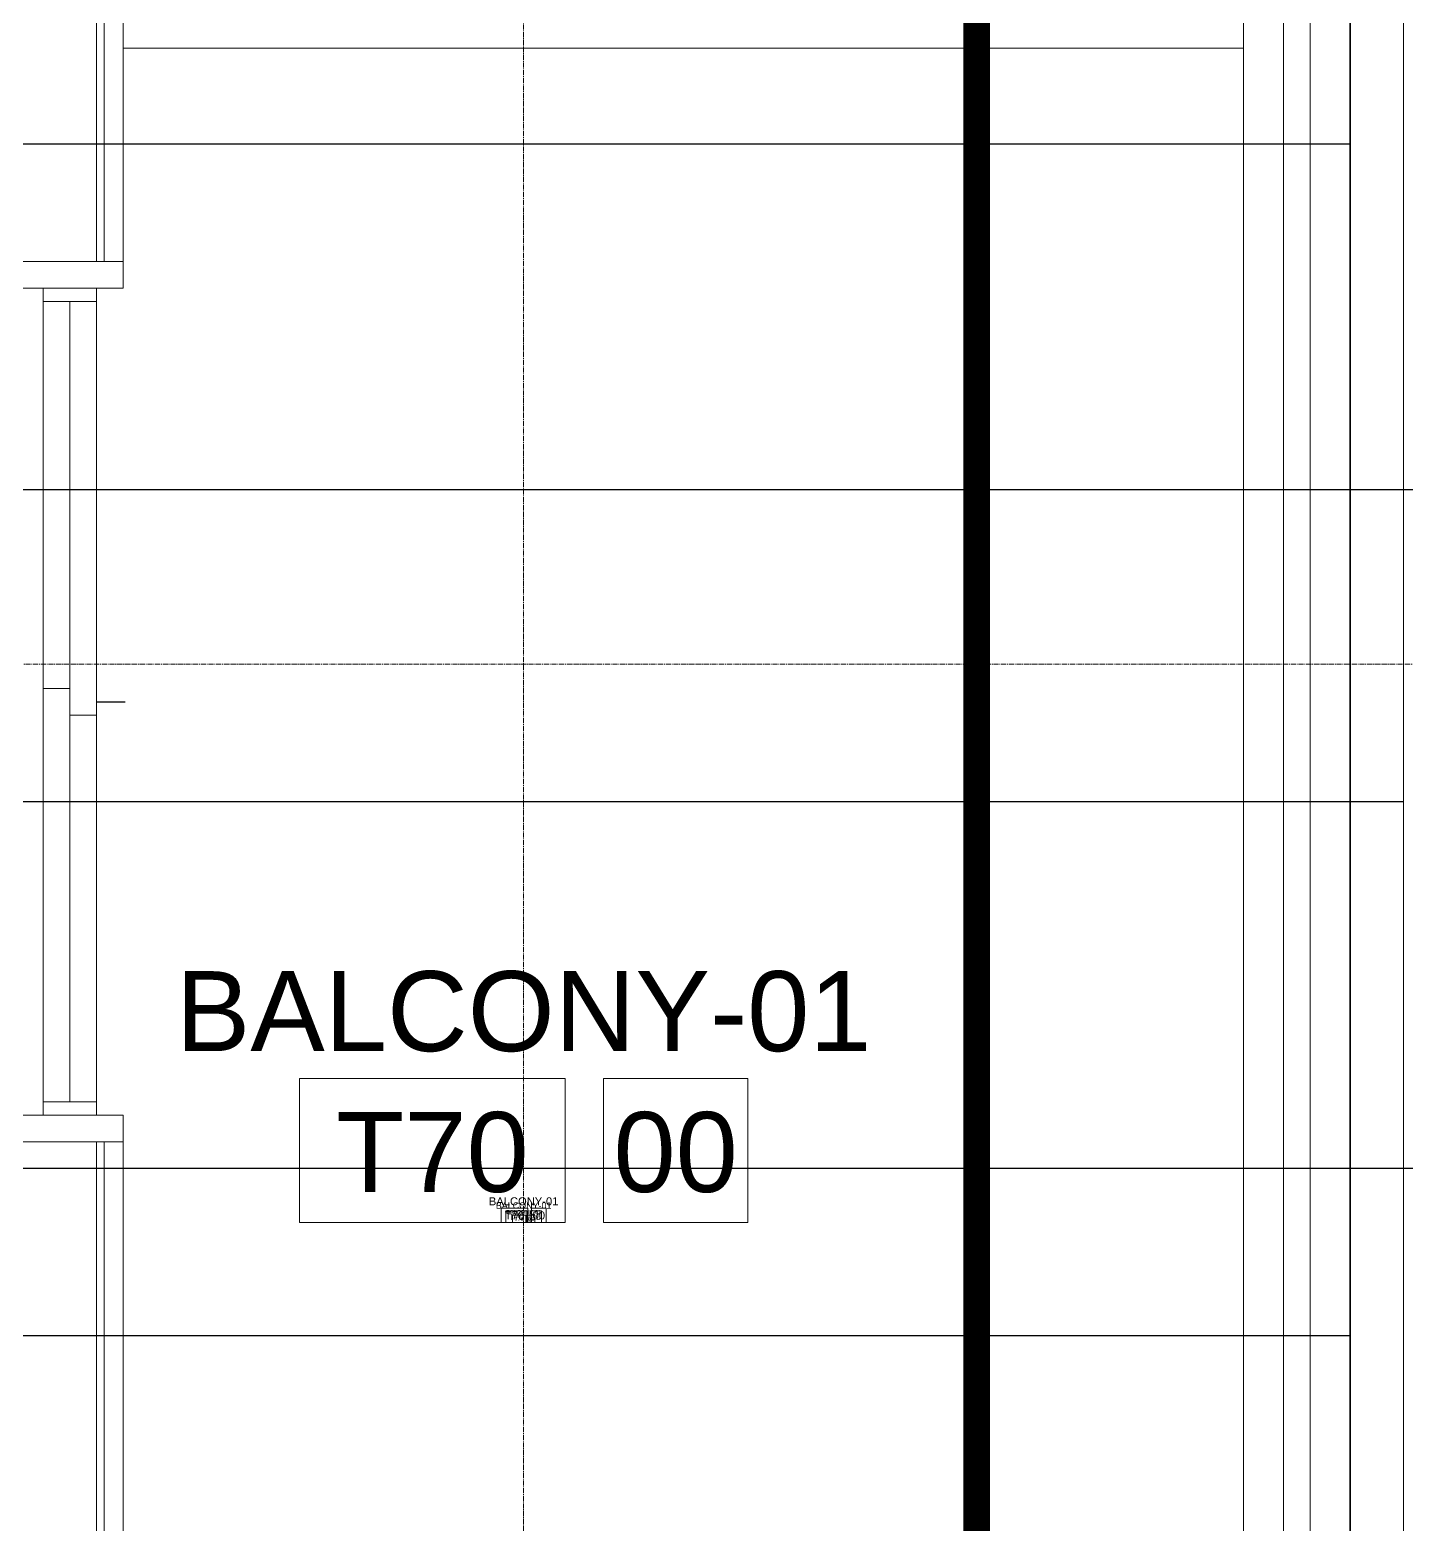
# Model space of a CAD drawing. Header units: millimetres. Extents: x -9226 to 166212, y -13 to 97274.
# Drawn here: x 48025 to 50605, y 40314 to 43114 of the extents above; entities that cross this region are included whole.
import ezdxf
from ezdxf.enums import TextEntityAlignment as Align

# ---------------------------------------------------------------- set-up
doc = ezdxf.new("R2010")
doc.units = ezdxf.units.MM
doc.linetypes.add('23491-A-XR-GRID$0$23288-XR-Unit GRIDS$0$CENTER2', pattern=[28.575, 19.05, -3.175, 3.175, -3.175])
doc.linetypes.add('23491-GN-XR-PLOT LIMIT$0$DASHED', pattern=[0.75, 0.5, -0.25])
doc.layers.get('0').update_dxf_attribs({"color": 8})
doc.layers.get('Defpoints').update_dxf_attribs({"color": 8})
for name, color, linetype in [('1.INS', 8, 'Continuous'), ('1.STR', 8, 'Continuous'), ('23491-GN-XR-PLOT LIMIT$0$ARCADE', 8, 'Continuous'), ('23491-GN-XR-PLOT LIMIT$0$BUILDING', 8, 'Continuous'), ('23491-GN-XR-PLOT LIMIT$0$RETAIL', 8, 'Continuous'), ('cloud', 15, 'Continuous'), ('FAD', 3, 'Continuous')]:
    doc.layers.add(name, color=color, linetype=linetype)
for name, color, linetype, lineweight in [('1.XREF', 8, 'Continuous', 9), ('23491-A-XR-GRID$0$G-ANNO-GRID', 8, '23491-A-XR-GRID$0$23288-XR-Unit GRIDS$0$CENTER2', 0), ('23491-XR-AR-2ND FLOOR PLAN$0$23491-XR-AR-TYP FLOOR 2ND TO 18TH$0$23491-XR-AR-TYP-FLOOR$0$A-FLOR-HRAL', 8, 'Continuous', 15), ('23491-XR-AR-2ND FLOOR PLAN$0$23491-XR-AR-TYP FLOOR 2ND TO 18TH$0$23491-XR-AR-TYP-FLOOR$0$A-FLOR-PN00', 8, 'Continuous', 5), ('23491-XR-AR-2ND FLOOR PLAN$0$23491-XR-AR-TYP FLOOR 2ND TO 18TH$0$23491-XR-AR-TYP-FLOOR$0$A-FLOR-PN01', 8, 'Continuous', 9), ('23491-XR-AR-2ND FLOOR PLAN$0$23491-XR-AR-TYP-FLOOR$0$A-Glaz-Sill', 8, 'Continuous', 5), ('23491-XR-AR-2ND FLOOR PLAN$0$23491-XR-AR-TYP-FLOOR$0$A-GLAZ-WNDO', 8, 'Continuous', 13), ('23491-XR-AR-2ND FLOOR PLAN$0$A-ANNO-DIMS', 8, 'Continuous', 5), ('23491-XR-AR-2ND FLOOR PLAN$0$A-FLOR-IDEN', 8, 'Continuous', 9), ('23491-XR-AR-2ND FLOOR PLAN$0$A-FLOR-IDEN @ 10', 8, 'Continuous', 9), ('23491-XR-AR-2ND FLOOR PLAN$0$A-FLOR-IDEN @ 100', 8, 'Continuous', 9), ('23491-XR-AR-2ND FLOOR PLAN$0$A-FLOR-IDEN @ 5', 8, 'Continuous', 9), ('23491-XR-AR-2ND FLOOR PLAN$0$A-FLOR-IDEN @ 8', 8, 'Continuous', 9), ('23491-XR-AR-2ND FLOOR PLAN$0$A-WALL-CAVI', 8, 'Continuous', 15), ('23491-XR-AR-2ND FLOOR PLAN$0$NEC- Glass', 8, 'Continuous', 5), ('A-ANNO-DIMS', 8, 'Continuous', 9), ('MH SLAB', 15, 'Continuous', 0)]:
    doc.layers.add(name, color=color, linetype=linetype, lineweight=lineweight)
doc.styles.add('23491-XR-AR-2ND FLOOR PLAN$0$SDC-TEXT_4_2', font='arial.ttf')
doc.styles.add('ROMANS', font='isocp.shx', dxfattribs={"width": 0.8})
doc.dimstyles.new('JSE', dxfattribs={"dimtxt": 50, "dimasz": 150, "dimexe": 0.18, "dimexo": 0.0625, "dimgap": 50, "dimtad": 0, "dimdec": 0, "dimrnd": 5, "dimzin": 0, "dimdsep": 46, "dimtxsty": 'ROMANS', "dimcen": 0.09, "dimclrd": 7, "dimclre": 7, "dimclrt": 7, "dimadec": 0, "dimazin": 0, "dimtfac": 1, "dimtdec": 0, "dimtofl": 0, "dimtmove": 0, "dimatfit": 3, "dimfxl": 1, "dimtolj": 1, "dimtzin": 0, "dimarcsym": 1})

# ---------------------------------------------------------------- blocks, each defined once
blk = doc.blocks.new('23491-XR-AR-2ND FLOOR PLAN$0$A$C1cb4348e')
at = {"layer": '23491-XR-AR-2ND FLOOR PLAN$0$23491-XR-AR-TYP-FLOOR$0$A-Glaz-Sill', "color": 8}
for p, q in [((100, 800), (100, 1525)), ((0, 750), (0, 25))]:
    blk.add_line(p, q, dxfattribs=at)
at = {"layer": '23491-XR-AR-2ND FLOOR PLAN$0$NEC- Glass', "color": 8}
for points in [[(100, 1550), (100, 1525), (0, 1525), (0, 1550)], [(0, 1525), (0, 750), (50, 750), (50, 1525)], [(50, 25), (50, 800), (100, 800), (100, 25)], [(100, 0), (100, 25), (0, 25), (0, 0)]]:
    blk.add_lwpolyline(points, close=True, dxfattribs=at)
at = {"layer": 'Defpoints', "color": 8}
blk.add_line((100, 775), (153.9, 775), dxfattribs=at)
blk = doc.blocks.new('23491-XR-AR-2ND FLOOR PLAN$0$A$C9ab14087')
at = {"layer": '23491-XR-AR-2ND FLOOR PLAN$0$23491-XR-AR-TYP-FLOOR$0$A-Glaz-Sill', "color": 8}
for p, q in [((650, -34450, 0), (650, -36000, 0)), ((650, -39200, 0), (650, -37650, 0))]:
    blk.add_line(p, q, dxfattribs=at)
at = {"layer": '23491-XR-AR-2ND FLOOR PLAN$0$23491-XR-AR-TYP-FLOOR$0$A-GLAZ-WNDO', "color": 8}
for points in [[(650, -36000), (650, -36050), (450, -36050), (450, -36000)], [(650, -37650), (650, -37600), (450, -37600), (450, -37650)]]:
    blk.add_lwpolyline(points, close=True, dxfattribs=at)
at = {"layer": '23491-XR-AR-2ND FLOOR PLAN$0$NEC- Glass', "color": 8}
for p, q in [((600, -34450), (600, -36000)), ((614, -34450), (614, -36000)), ((600, -39200), (600, -37650)), ((614, -39200), (614, -37650))]:
    blk.add_line(p, q, dxfattribs=at)
at = {"layer": '23491-XR-AR-2ND FLOOR PLAN$0$A-ANNO-DIMS', "color": 8, "xscale": -1, "rotation": 180}
blk.add_blockref('23491-XR-AR-2ND FLOOR PLAN$0$A$C1cb4348e', (500, -36050), dxfattribs=at)
blk = doc.blocks.new('*U507')
at = {"color": 8, "linetype": 'ByBlock'}
for points in [[(1.3, 0), (-7, 0), (-7, 4.5), (1.3, 4.5)], [(2.5, 0), (7, 0), (7, 4.5), (2.5, 4.5)]]:
    blk.add_lwpolyline(points, close=True, dxfattribs=at)
at = {"color": 8, "linetype": 'ByBlock', "style": '23491-XR-AR-2ND FLOOR PLAN$0$SDC-TEXT_4_2'}
for tag, p in [('ROOM-NAME-2', (0, 9.95)), ('ROOM-NAME-1', (0, 6.6)), ('ROOM-NO.', (-2.85, 2.2)), ('ROOM-FINISH', (4.75, 2.2))]:
    blk.add_attdef(tag, text='', height=2.5, dxfattribs=at).set_placement(p, align=Align.MIDDLE_CENTER)
blk = doc.blocks.new('*U761')
at = {"layer": '23491-XR-AR-2ND FLOOR PLAN$0$A-FLOR-IDEN @ 10', "color": 8}
ref = blk.add_blockref('*U507', (48950.5, 40879), dxfattribs=dict(at, xscale=5.999999999999999, yscale=5.999999999999999, zscale=5.999999999999999))
ref.add_attrib('ROOM-NO.', 'T70', dxfattribs={"layer": '0', "color": 0, "linetype": 'ByBlock', "height": 15, "style": '23491-XR-AR-2ND FLOOR PLAN$0$SDC-TEXT_4_2'}).set_placement((48933.4, 40892.2), align=Align.MIDDLE_CENTER)
ref.add_attrib('ROOM-FINISH', '00', dxfattribs={"layer": '0', "color": 0, "linetype": 'ByBlock', "height": 15, "style": '23491-XR-AR-2ND FLOOR PLAN$0$SDC-TEXT_4_2'}).set_placement((48979, 40892.2), align=Align.MIDDLE_CENTER)
ref.add_attrib('ROOM-NAME-1', 'BALCONY-01', dxfattribs={"layer": '0', "color": 0, "linetype": 'ByBlock', "height": 15, "style": '23491-XR-AR-2ND FLOOR PLAN$0$SDC-TEXT_4_2'}).set_placement((48950.5, 40918.6), align=Align.MIDDLE_CENTER)
at = {"layer": '23491-XR-AR-2ND FLOOR PLAN$0$A-FLOR-IDEN @ 100', "color": 8}
ref = blk.add_blockref('*U507', (48950.5, 40879), dxfattribs=dict(at, xscale=60, yscale=60, zscale=60))
ref.add_attrib('ROOM-NO.', 'T70', dxfattribs={"layer": '0', "color": 0, "linetype": 'ByBlock', "height": 150, "style": '23491-XR-AR-2ND FLOOR PLAN$0$SDC-TEXT_4_2'}).set_placement((48779.5, 41011), align=Align.MIDDLE_CENTER)
ref.add_attrib('ROOM-FINISH', '00', dxfattribs={"layer": '0', "color": 0, "linetype": 'ByBlock', "height": 150, "style": '23491-XR-AR-2ND FLOOR PLAN$0$SDC-TEXT_4_2'}).set_placement((49235.5, 41011), align=Align.MIDDLE_CENTER)
ref.add_attrib('ROOM-NAME-1', 'BALCONY-01', dxfattribs={"layer": '0', "color": 0, "linetype": 'ByBlock', "height": 150, "style": '23491-XR-AR-2ND FLOOR PLAN$0$SDC-TEXT_4_2'}).set_placement((48950.5, 41275), align=Align.MIDDLE_CENTER)
at = {"layer": '23491-XR-AR-2ND FLOOR PLAN$0$A-FLOR-IDEN @ 5', "color": 8}
ref = blk.add_blockref('*U507', (48950.5, 40879), dxfattribs=dict(at, xscale=3, yscale=3, zscale=3))
ref.add_attrib('ROOM-NO.', 'T70', dxfattribs={"layer": '0', "color": 0, "linetype": 'ByBlock', "height": 7.5, "style": '23491-XR-AR-2ND FLOOR PLAN$0$SDC-TEXT_4_2'}).set_placement((48941.9, 40885.6), align=Align.MIDDLE_CENTER)
ref.add_attrib('ROOM-FINISH', '00', dxfattribs={"layer": '0', "color": 0, "linetype": 'ByBlock', "height": 7.5, "style": '23491-XR-AR-2ND FLOOR PLAN$0$SDC-TEXT_4_2'}).set_placement((48964.7, 40885.6), align=Align.MIDDLE_CENTER)
ref.add_attrib('ROOM-NAME-1', 'BALCONY-01', dxfattribs={"layer": '0', "color": 0, "linetype": 'ByBlock', "height": 7.5, "style": '23491-XR-AR-2ND FLOOR PLAN$0$SDC-TEXT_4_2'}).set_placement((48950.5, 40898.8), align=Align.MIDDLE_CENTER)
at = {"layer": '23491-XR-AR-2ND FLOOR PLAN$0$A-FLOR-IDEN @ 8', "color": 8}
ref = blk.add_blockref('*U507', (48950.5, 40879), dxfattribs=dict(at, xscale=4.8, yscale=4.8, zscale=4.8))
ref.add_attrib('ROOM-NO.', 'T70', dxfattribs={"layer": '0', "color": 0, "linetype": 'ByBlock', "height": 12, "style": '23491-XR-AR-2ND FLOOR PLAN$0$SDC-TEXT_4_2'}).set_placement((48936.8, 40889.5), align=Align.MIDDLE_CENTER)
ref.add_attrib('ROOM-FINISH', '00', dxfattribs={"layer": '0', "color": 0, "linetype": 'ByBlock', "height": 12, "style": '23491-XR-AR-2ND FLOOR PLAN$0$SDC-TEXT_4_2'}).set_placement((48973.3, 40889.5), align=Align.MIDDLE_CENTER)
ref.add_attrib('ROOM-NAME-1', 'BALCONY-01', dxfattribs={"layer": '0', "color": 0, "linetype": 'ByBlock', "height": 12, "style": '23491-XR-AR-2ND FLOOR PLAN$0$SDC-TEXT_4_2'}).set_placement((48950.5, 40910.7), align=Align.MIDDLE_CENTER)
blk = doc.blocks.new('23491-GN-XR-PLOT LIMIT')
at = {"layer": '23491-GN-XR-PLOT LIMIT$0$ARCADE', "color": 8}
blk.add_lwpolyline([(48271.7, 23525.6, 0.000496), (5000, 16088.4), (5000, 11014.2, -0.000526), (50902.2, 18902.5), (55000, 23715.1), (55000, 82243.6), (50763.6, 86480), (9264.6, 86480), (5000, 82215.4), (5000, 81480), (48692.6, 81480), (50500, 80172.6), (50500, 25555.4)], format="xyb", close=True, dxfattribs=at)
at = {"layer": '23491-GN-XR-PLOT LIMIT$0$BUILDING', "color": 8, "linetype": '23491-GN-XR-PLOT LIMIT$0$DASHED', "ltscale": 15, "flags": 128}
blk.add_lwpolyline([(48692.6, 81480), (11335.6, 81480), (10000, 80144.4), (10000, 6804.2, -0.000414), (46066.1, 13003.5), (50500, 17623.6), (50500, 80172.6)], format="xyb", close=True, dxfattribs=at)
at = {"layer": '23491-GN-XR-PLOT LIMIT$0$RETAIL', "color": 8}
blk.add_lwpolyline([(48271.7, 23525.6), (50500, 25555.4), (50500, 80172.6), (48692.6, 81480), (5000, 81480), (5000, 71480), (40000, 71480), (40000, 32256.2, 0.000401), (5000, 26236.7), (5000, 16088.4, -0.000496)], format="xyb", close=True, dxfattribs=at)
blk = doc.blocks.new('23491-XR-AR-2ND FLOOR PLAN')
at = {"layer": '23491-XR-AR-2ND FLOOR PLAN$0$23491-XR-AR-TYP FLOOR 2ND TO 18TH$0$23491-XR-AR-TYP-FLOOR$0$A-FLOR-HRAL', "color": 8}
for points in [[(43850, 81405), (48500, 81405, -0.414214), (50425, 79480), (50425, 19058.3)], [(43850, 81355), (48500, 81355, -0.414214), (50375, 79480), (50375, 19049.7)]]:
    blk.add_lwpolyline(points, format="xyb", dxfattribs=at)
at = {"layer": '23491-XR-AR-2ND FLOOR PLAN$0$23491-XR-AR-TYP FLOOR 2ND TO 18TH$0$23491-XR-AR-TYP-FLOOR$0$A-FLOR-PN00', "color": 8}
blk.add_lwpolyline([(29250, 81580), (48500, 81580, -0.414214), (50600, 79480), (50600, 18944.4, -0.209971), (49952.9, 17471.5), (44238, 12871.7)], format="xyb", dxfattribs=at)
at = {"layer": '23491-XR-AR-2ND FLOOR PLAN$0$23491-XR-AR-TYP FLOOR 2ND TO 18TH$0$23491-XR-AR-TYP-FLOOR$0$A-FLOR-PN01', "color": 8}
for points in [[(43850, 81480), (48500, 81480, -0.414214), (50500, 79480), (50500, 18868.3)], [(43850, 81280), (48500, 81280, -0.414214), (50300, 79480), (50300, 19036.9)]]:
    blk.add_lwpolyline(points, format="xyb", dxfattribs=at)
at = {"layer": '23491-XR-AR-2ND FLOOR PLAN$0$A-WALL-CAVI', "color": 8}
blk.add_line((48200, 43080, 0), (50300, 43080), dxfattribs=at)
at = {"layer": '23491-XR-AR-2ND FLOOR PLAN$0$A-ANNO-DIMS', "color": 8}
blk.add_blockref('23491-XR-AR-2ND FLOOR PLAN$0$A$C9ab14087', (47550, 78680), dxfattribs=at)
at = {"layer": '23491-XR-AR-2ND FLOOR PLAN$0$A-FLOR-IDEN'}
blk.add_blockref('*U761', (0, 0), dxfattribs=at)
at = {"layer": '23491-XR-AR-2ND FLOOR PLAN$0$A-WALL-CAVI', "color": 8}
blk.add_blockref('23491-GN-XR-PLOT LIMIT', (0, 0), dxfattribs=at)
blk = doc.blocks.new('23491-A-XR-GRID')
at = {"layer": '23491-A-XR-GRID$0$G-ANNO-GRID', "color": 8, "ltscale": 0.5}
for p, q in [((48950, 96273.8), (48950, 35129.3)), ((-8075.9, 41925.3, 0), (56827.8, 41925.3, 0))]:
    blk.add_line(p, q, dxfattribs=at)
blk = doc.blocks.new('XREF')
at = {"layer": 'A-ANNO-DIMS', "color": 8}
blk.add_blockref('23491-XR-AR-2ND FLOOR PLAN', (0, 0), dxfattribs=at)
blk.add_blockref('23491-A-XR-GRID', (0, 0))
blk = doc.blocks.new('I LOVE USTR')
at = {"layer": 'MH SLAB', "const_width": 50}
blk.add_lwpolyline([(43216.4, 17719.1), (44047.4, 12883.2, -0.093317), (43355.2, 12622.3), (12015.4, 7239.6, -0.414199), (10629.5, 8219), (9935.6, 12256.9), (11019.7, 12443.2), (9740.9, 19884.8), (10254.3, 19973), (10238.2, 20067), (12308.6, 20422.8), (10825.9, 29051.1, -0.414214), (11805.3, 30437), (26850, 33022.3), (26850, 34179.9), (27600.4, 34180), (27600.4, 79563.2, -0.414214), (29600.4, 81563.2), (37750, 81563.2), (47799.9, 81563.2, -0.414214), (49799.9, 79563.2), (49799.9, 18850.6), (43216.4, 17719.1)], format="xyb", dxfattribs=at)
blk = doc.blocks.new('A$C32d94600')
at = {"layer": 'cloud', "color": 15}
blk.add_blockref('I LOVE USTR', (-5100, -86375.9, 0), dxfattribs=at)

msp = doc.modelspace()

# ---------------------------------------------------------------- block references
at = {"layer": '1.STR'}
msp.add_blockref('A$C32d94600', (5100, 86375.3), dxfattribs=at)

# ---------------------------------------------------------------- next in the draw order: block references
at = {"layer": '1.XREF'}
msp.add_blockref('XREF', (0, 0), dxfattribs=at)

# ---------------------------------------------------------------- next in the draw order: linework, layer by layer
at = {"layer": '1.INS', "color": 7}
msp.add_lwpolyline([(41608.3, 40667.4), (50500, 40667.4)], dxfattribs=at)

# ---------------------------------------------------------------- next in the draw order: leaders
at = {"layer": '1.INS'}
for points in [[(39313.1, 42900.7), (50500, 42900.7)], [(41888.9, 41668.2), (50600, 41668.2)], [(40914.9, 41210.7), (40914.9, 38600.3), (55000, 38600.3)], [(36138.6, 40980.7), (55000, 40980.7)]]:
    msp.add_leader(points, dimstyle='JSE', override={"dimgap": 50, "dimtad": 0}, dxfattribs=at)
at = {"layer": 'FAD'}
msp.add_leader([(38119.5, 42252.8), (55000, 42252.8)], dimstyle='JSE', override={"dimgap": 50, "dimtad": 0}, dxfattribs=at)

doc.saveas('drawing.dxf')
